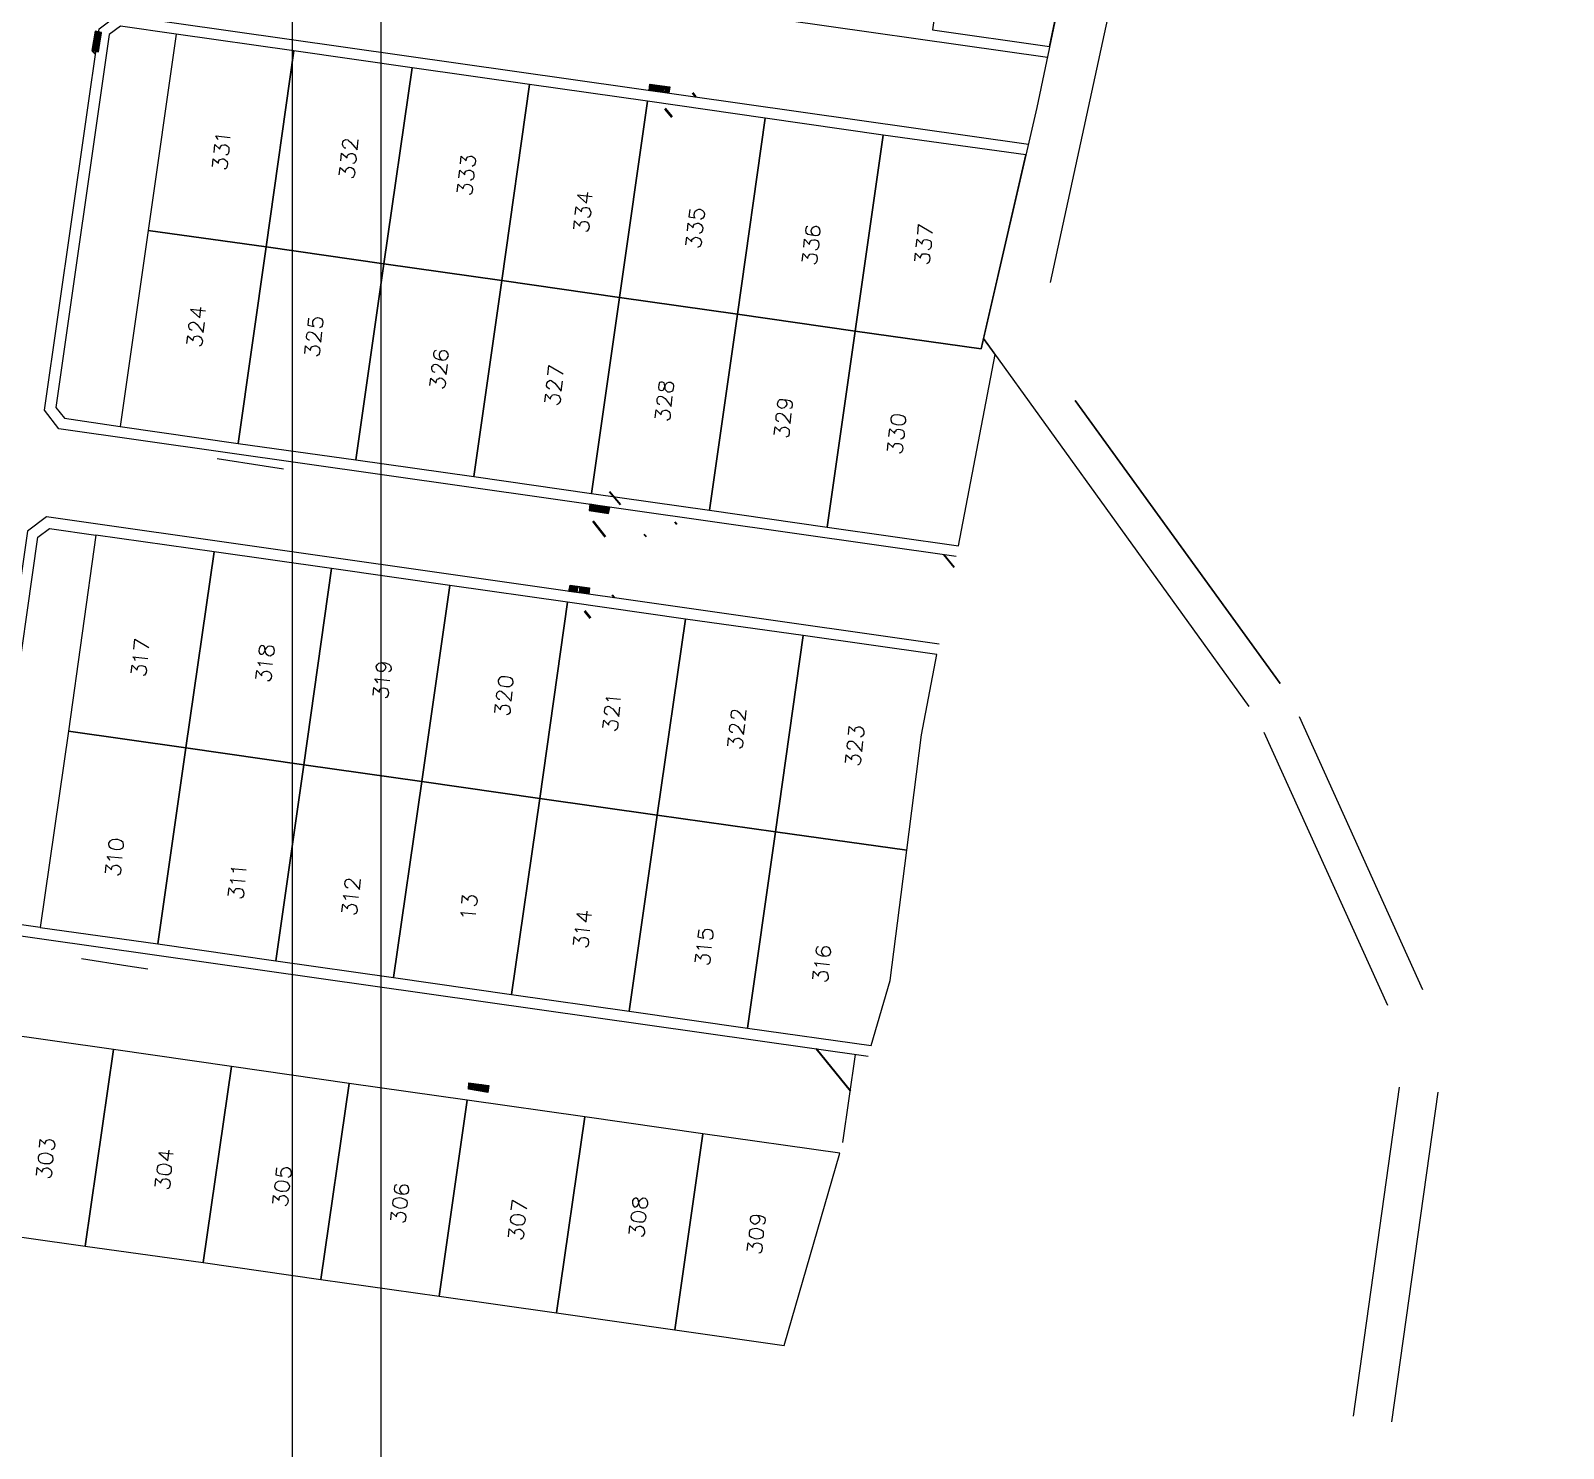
# Model space of a CAD drawing. Header units: metres. Extents: x 678 to 2349, y 417 to 1219.
# Drawn here: x 2184.6 to 2339.1, y 813 to 955.8 of the extents above; entities that cross this region are included whole.
import ezdxf

# ---------------------------------------------------------------- set-up
doc = ezdxf.new("R2010")
doc.units = ezdxf.units.M
doc.layers.add('PDF2_area escolar', color=7, linetype='Continuous', true_color=0x989898)
doc.layers.add('PDF_Geometry', color=7, linetype='Continuous', true_color=0x797979)

# ---------------------------------------------------------------- blocks, each defined once
blk = doc.blocks.new('base')
at = {"layer": 'PDF_Geometry', "lineweight": 25, "extrusion": (-0.000787417, 0.063364, 0.99799), "elevation": 0.03}
for points in [[(-320.14, -199.51), (-317.65, -177.69), (-314.6, -157.33), (-312.34, -132.43), (-311, -117.52), (-303.8, -78.13), (-296.11, -43.91), (-287.33, -13.76), (-275.46, 35.07), (-264.94, 80.83)], [(-314.36, -197.29), (-299.6, -195.68), (-292.74, -194.19), (-282.66, -192.11), (-274.48, -190.36), (-258.04, -185.15), (-248.03, -180.61), (-240.54, -177.71), (-228.64, -174.04), (-222.73, -172.71), (-217.38, -171.04), (-209.93, -169.25), (-202.16, -164.76), (-196.2, -160.28), (-195.07, -159.82), (-178.09, -157.46), (-154.3, -156.61), (-136.67, -154.61), (-124.44, -153.16), (-118.07, -151.47), (-100.79, -146.65), (-80.95, -140.97), (-73.38, -139.33), (-61.69, -135.82), (-40.5, -131.6), (-37.73, -130.87), (-17.66, -129.44), (1.31, -127.46), (21.09, -124.93), (41.01, -122.83), (47.38, -123.46), (63.59, -123.19), (81.4, -124.31), (85.64, -96.07), (88.7, -66.39), (92.81, -40.78), (97.16, -22.39), (100.6, -1.56), (102.48, 8.32), (109.69, 37.36), (117.53, 76.62), (126.22, 115.64), (131.51, 149.59), (134.68, 173.97), (136.92, 195.59), (139.96, 229.68), (141.56, 250.68), (142.61, 271.37), (143.25, 283.21), (147.07, 312.94), (152.58, 355.63), (153.55, 396.04), (150.87, 418.02), (151.78, 438.64), (150.96, 458.03), (151.78, 438.64), (150.87, 418.02), (153.55, 396.04), (152.58, 355.63), (147.07, 312.94), (143.25, 283.21), (142.61, 271.37), (141.56, 250.68), (139.96, 229.68), (136.92, 195.59), (134.68, 173.97), (131.51, 149.59), (126.22, 115.64), (117.53, 76.62), (109.69, 37.36), (102.48, 8.32), (100.6, -1.56), (97.16, -22.39), (92.81, -40.78), (88.7, -66.39), (85.64, -96.07), (81.4, -124.31), (63.59, -123.19), (47.38, -123.46), (41.01, -122.83), (21.09, -124.93), (1.31, -127.46), (-17.66, -129.44), (-37.73, -130.87), (-40.5, -131.6), (-61.69, -135.82), (-73.38, -139.33), (-80.95, -140.97), (-100.79, -146.65), (-118.07, -151.47), (-124.44, -153.16), (-136.67, -154.61), (-154.3, -156.61), (-178.09, -157.46), (-195.07, -159.82), (-196.2, -160.28), (-202.16, -164.76), (-209.93, -169.25), (-217.38, -171.04), (-222.73, -172.71), (-228.64, -174.04), (-240.54, -177.71), (-248.03, -180.61), (-258.04, -185.15), (-274.48, -190.36), (-282.66, -192.11), (-292.74, -194.19), (-299.6, -195.68), (-314.36, -197.29), (-312.18, -178.45), (-309.15, -157.9), (-306.88, -132.9), (-305.82, -118), (-298.64, -78.8), (-291.06, -45.08), (-282.25, -15.12), (-275.64, 10.47), (-270.32, 33.9), (-263.82, 63.16), (-258.15, 86.41), (-284.42, 123.89)], [(-172.68, 43.79), (-264.94, 58.11)], [(-255.13, 108.39), (-164.82, 94.36), (-163.42, 92.48), (-169.4, 54.06), (-171.28, 52.66), (-262.92, 66.86)], [(-177.16, 54.67), (-171.56, 53.81), (-170.39, 54.64), (-164.57, 92.2), (-165.41, 93.32), (-171, 94.22)], [(-169.22, 56.31), (-169.27, 56.32), (-169.58, 54.45), (-169.04, 54.34), (-168.72, 56.2), (-169.31, 55.95)], [(-169.51, 54.68), (-168.92, 54.93)], [(-169.5, 54.72), (-168.92, 54.98)], [(-169.58, 54.5), (-168.94, 54.79)], [(-169.52, 54.58), (-168.93, 54.84)], [(-169.58, 54.45), (-168.95, 54.7)], [(-169.45, 54.44), (-168.96, 54.61)], [(-169.31, 54.42), (-168.97, 54.56)], [(-169.22, 54.36), (-168.98, 54.47)], [(-169.08, 54.35), (-168.99, 54.38)], [(-169.32, 55.86), (-168.73, 56.11)], [(-169.34, 55.72), (-168.75, 55.98)], [(-169.33, 55.77), (-168.74, 56.02)], [(-169.35, 55.63), (-168.76, 55.88)], [(-169.36, 55.54), (-168.77, 55.84)], [(-169.3, 56), (-168.76, 56.26)], [(-169.36, 55.49), (-168.78, 55.75)], [(-169.43, 55.32), (-168.79, 55.61)], [(-169.42, 55.41), (-168.79, 55.66)], [(-169.44, 55.27), (-168.8, 55.52)], [(-169.45, 55.13), (-168.82, 55.38)], [(-169.45, 55.18), (-168.82, 55.43)], [(-169.29, 56.09), (-168.85, 56.27)], [(-169.46, 55.04), (-168.88, 55.3)], [(-169.48, 54.95), (-168.89, 55.2)], [(-169.48, 54.9), (-168.89, 55.16)], [(-169.49, 54.81), (-168.91, 55.07)], [(-169.29, 56.13), (-168.99, 56.28)], [(-169.28, 56.22), (-169.08, 56.29)], [(-226.69, 61.19), (-224.82, 60.92), (-224.88, 60.37), (-226.75, 60.65)], [(-224.86, 60.93), (-224.98, 60.38)], [(-224.96, 60.94), (-225.07, 60.4)], [(-225.09, 60.96), (-225.16, 60.41)], [(-225.18, 60.97), (-225.25, 60.42)], [(-225.28, 60.98), (-225.39, 60.43)], [(-225.37, 60.99), (-225.48, 60.45)], [(-225.5, 61), (-225.57, 60.46)], [(-225.6, 61.02), (-225.66, 60.47)], [(-225.68, 61.07), (-225.8, 60.48)], [(-225.77, 61.08), (-225.89, 60.54)], [(-225.91, 61.1), (-225.98, 60.55)], [(-226, 61.11), (-226.07, 60.56)], [(-226.09, 61.12), (-226.2, 60.58)], [(-226.18, 61.13), (-226.3, 60.59)], [(-226.32, 61.15), (-226.39, 60.6)], [(-226.41, 61.16), (-226.48, 60.61)], [(-226.5, 61.17), (-226.62, 60.63)], [(-226.6, 61.18), (-226.71, 60.64)], [(-181.25, 65.41), (-181.17, 65.26), (-181.02, 65.01), (-182.48, 65.19)], [(-194.11, 66.4), (-194.02, 66.39), (-193.89, 66.28), (-193.86, 66.19), (-193.78, 66.04), (-193.82, 65.77), (-193.92, 65.64), (-193.98, 65.6), (-194.12, 65.52), (-194.31, 65.55), (-194.43, 65.65), (-194.6, 65.81), (-195.25, 66.59), (-195.37, 65.58)], [(-180.82, 66.66), (-180.91, 65.88), (-181.41, 66.36), (-181.43, 66.17), (-181.55, 66), (-181.6, 65.96), (-181.84, 65.9), (-181.97, 65.92), (-182.15, 66.03), (-182.31, 66.19), (-182.33, 66.42), (-182.31, 66.6), (-182.23, 66.83), (-182.13, 66.91), (-181.99, 66.94)], [(-193.58, 67.69), (-193.68, 66.91), (-194.22, 67.39), (-194.25, 67.21), (-194.31, 67.08), (-194.41, 67), (-194.6, 66.93), (-194.79, 66.95), (-194.96, 67.06), (-195.08, 67.22), (-195.14, 67.46), (-195.12, 67.64), (-195, 67.86), (-194.94, 67.94), (-194.8, 67.97)], [(-205.64, 68.12), (-205.73, 67.34), (-206.23, 67.82), (-206.26, 67.59), (-206.36, 67.46), (-206.41, 67.42), (-206.65, 67.36), (-206.79, 67.38), (-207.01, 67.49), (-207.13, 67.65), (-207.15, 67.88), (-207.13, 68.06), (-207.05, 68.29), (-206.96, 68.32), (-206.81, 68.4)], [(-180.65, 68.07), (-180.74, 67.3), (-181.24, 67.77), (-181.26, 67.59), (-181.37, 67.42), (-181.43, 67.38), (-181.67, 67.32), (-181.8, 67.33), (-181.97, 67.45), (-182.14, 67.6), (-182.16, 67.84), (-182.14, 68.02), (-182.06, 68.24), (-181.96, 68.33), (-181.82, 68.35)], [(-193.41, 69.1), (-193.51, 68.33), (-194.05, 68.81), (-194.07, 68.63), (-194.14, 68.49), (-194.24, 68.41), (-194.43, 68.34), (-194.62, 68.37), (-194.79, 68.48), (-194.91, 68.63), (-194.97, 68.87), (-194.95, 69.06), (-194.83, 69.27), (-194.77, 69.36), (-194.63, 69.39)], [(-205.46, 69.53), (-205.56, 68.76), (-206.06, 69.23), (-206.08, 69.05), (-206.19, 68.88), (-206.24, 68.84), (-206.48, 68.78), (-206.62, 68.79), (-206.84, 68.91), (-206.96, 69.06), (-206.98, 69.3), (-206.96, 69.48), (-206.88, 69.7), (-206.78, 69.74), (-206.64, 69.81)], [(-205.29, 70.95), (-205.39, 70.17), (-205.89, 70.65), (-205.91, 70.47), (-206.02, 70.3), (-206.07, 70.26), (-206.31, 70.19), (-206.45, 70.21), (-206.67, 70.33), (-206.79, 70.48), (-206.81, 70.72), (-206.78, 70.9), (-206.71, 71.12), (-206.61, 71.2), (-206.47, 71.23)], [(-218.89, 71.62), (-217.39, 71.43), (-218.31, 72.24), (-218.43, 71.19)], [(-217.15, 73.4), (-217.24, 72.62), (-217.79, 73.11), (-217.81, 72.92), (-217.87, 72.79), (-217.97, 72.71), (-218.16, 72.69), (-218.3, 72.7), (-218.52, 72.78), (-218.64, 72.93), (-218.71, 73.17), (-218.68, 73.4), (-218.57, 73.57), (-218.51, 73.66), (-218.37, 73.69)], [(-228.69, 73.03), (-228.6, 73.76), (-229.24, 73.88), (-229.15, 73.83), (-229.14, 73.59), (-229.16, 73.36), (-229.23, 73.19), (-229.43, 73.07), (-229.62, 73), (-229.76, 73.02), (-229.98, 73.14), (-230.1, 73.29), (-230.17, 73.48), (-230.14, 73.71), (-230.02, 73.93), (-229.92, 73.96), (-229.78, 74.04)], [(-216.98, 74.82), (-217.07, 74.04), (-217.61, 74.57), (-217.64, 74.34), (-217.7, 74.21), (-217.8, 74.13), (-217.99, 74.1), (-218.13, 74.12), (-218.35, 74.19), (-218.47, 74.35), (-218.54, 74.59), (-218.51, 74.82), (-218.39, 74.99), (-218.34, 75.07), (-218.2, 75.1)], [(-228.43, 75.18), (-228.53, 74.4), (-229.03, 74.88), (-229.05, 74.65), (-229.16, 74.52), (-229.26, 74.49), (-229.45, 74.42), (-229.59, 74.43), (-229.81, 74.55), (-229.93, 74.71), (-230, 74.9), (-229.97, 75.13), (-229.85, 75.35), (-229.75, 75.38), (-229.61, 75.46)], [(-240.57, 74.88), (-240.43, 74.91), (-240.36, 75.13), (-240.34, 75.27), (-240.36, 75.5), (-240.57, 75.66), (-240.93, 75.75), (-241.3, 75.8), (-241.58, 75.79), (-241.73, 75.67), (-241.8, 75.44), (-241.81, 75.4), (-241.79, 75.16), (-241.67, 75.01), (-241.45, 74.89), (-241.41, 74.88), (-241.17, 74.95), (-241.01, 75.07), (-240.89, 75.29), (-240.89, 75.33), (-240.95, 75.57), (-241.07, 75.73), (-241.3, 75.8)], [(-251.64, 75.79), (-251.75, 74.83), (-253.13, 75.69)], [(-228.26, 76.59), (-228.36, 75.82), (-228.86, 76.29), (-228.88, 76.07), (-228.99, 75.94), (-229.09, 75.9), (-229.28, 75.83), (-229.42, 75.85), (-229.64, 75.97), (-229.76, 76.12), (-229.83, 76.32), (-229.8, 76.55), (-229.68, 76.76), (-229.58, 76.8), (-229.44, 76.87)], [(-240.14, 76.96), (-240.23, 76.18), (-240.72, 76.7), (-240.75, 76.47), (-240.86, 76.35), (-240.92, 76.26), (-241.15, 76.24), (-241.29, 76.26), (-241.51, 76.33), (-241.63, 76.49), (-241.65, 76.72), (-241.62, 76.95), (-241.55, 77.13), (-241.45, 77.21), (-241.3, 77.28)], [(-251.48, 77.07), (-251.58, 76.3), (-252.07, 76.82), (-252.1, 76.59), (-252.21, 76.46), (-252.26, 76.38), (-252.5, 76.36), (-252.63, 76.38), (-252.86, 76.45), (-252.98, 76.6), (-253, 76.84), (-252.97, 77.07), (-252.9, 77.24), (-252.8, 77.32), (-252.65, 77.4)], [(-239.97, 78.37), (-240.06, 77.6), (-240.55, 78.12), (-240.58, 77.89), (-240.69, 77.77), (-240.75, 77.68), (-240.98, 77.66), (-241.12, 77.68), (-241.34, 77.75), (-241.46, 77.9), (-241.48, 78.14), (-241.45, 78.37), (-241.38, 78.54), (-241.28, 78.63), (-241.13, 78.7)], [(-251.31, 78.49), (-251.41, 77.71), (-251.9, 78.24), (-251.93, 78.01), (-252.04, 77.88), (-252.09, 77.79), (-252.33, 77.78), (-252.46, 77.79), (-252.69, 77.87), (-252.81, 78.02), (-252.83, 78.25), (-252.8, 78.48), (-252.73, 78.66), (-252.63, 78.74), (-252.48, 78.82)], [(-179.77, 82.67), (-178.26, 82.49), (-179.18, 83.34), (-179.31, 82.29)], [(-178.38, 84.59), (-178.33, 84.58), (-178.2, 84.52), (-178.12, 84.42), (-178.05, 84.27), (-178.08, 83.99), (-178.19, 83.87), (-178.29, 83.79), (-178.43, 83.76), (-178.57, 83.78), (-178.7, 83.84), (-178.91, 84), (-179.51, 84.82), (-179.63, 83.81)], [(-190.15, 83.5), (-190.06, 84.23), (-190.7, 84.36), (-190.61, 84.3), (-190.55, 84.06), (-190.57, 83.83), (-190.69, 83.66), (-190.84, 83.54), (-191.08, 83.47), (-191.22, 83.49), (-191.43, 83.61), (-191.55, 83.76), (-191.58, 83.95), (-191.55, 84.18), (-191.48, 84.4), (-191.38, 84.44), (-191.23, 84.51)], [(-177.85, 85.91), (-177.94, 85.14), (-178.49, 85.62), (-178.51, 85.39), (-178.58, 85.26), (-178.67, 85.23), (-178.91, 85.16), (-179.05, 85.18), (-179.22, 85.29), (-179.34, 85.45), (-179.41, 85.68), (-179.38, 85.87), (-179.27, 86.09), (-179.21, 86.13), (-179.07, 86.2)], [(-190.2, 85.73), (-190.16, 85.73), (-190.03, 85.67), (-189.95, 85.56), (-189.92, 85.42), (-189.95, 85.15), (-190.01, 85.02), (-190.12, 84.93), (-190.26, 84.91), (-190.4, 84.92), (-190.53, 84.98), (-190.74, 85.15), (-191.34, 85.96), (-191.46, 84.96)], [(-189.72, 87.07), (-189.81, 86.29), (-190.31, 86.77), (-190.34, 86.54), (-190.45, 86.41), (-190.5, 86.37), (-190.74, 86.31), (-190.88, 86.32), (-191.09, 86.44), (-191.21, 86.6), (-191.24, 86.79), (-191.21, 87.01), (-191.14, 87.24), (-191.04, 87.27), (-190.89, 87.35)], [(-202.95, 86.94), (-202.8, 87.02), (-202.69, 87.19), (-202.67, 87.37), (-202.74, 87.57), (-202.9, 87.73), (-203.26, 87.86), (-203.62, 87.91), (-203.91, 87.85), (-204.06, 87.73), (-204.17, 87.56), (-204.19, 87.46), (-204.12, 87.22), (-204, 87.07), (-203.82, 87), (-203.73, 86.99), (-203.5, 87.01), (-203.34, 87.13), (-203.27, 87.35), (-203.26, 87.45), (-203.28, 87.63), (-203.4, 87.79), (-203.62, 87.91)], [(-202.82, 89.16), (-202.73, 89.14), (-202.6, 89.08), (-202.56, 88.99), (-202.49, 88.84), (-202.52, 88.56), (-202.63, 88.44), (-202.69, 88.35), (-202.83, 88.32), (-203.01, 88.34), (-203.14, 88.41), (-203.31, 88.56), (-203.95, 89.38), (-204.08, 88.38)], [(-214.18, 89.55), (-214.3, 88.59), (-215.72, 89.46)], [(-202.29, 90.48), (-202.39, 89.71), (-202.93, 90.19), (-202.96, 89.96), (-203.02, 89.83), (-203.12, 89.79), (-203.31, 89.72), (-203.49, 89.75), (-203.67, 89.86), (-203.79, 90.01), (-203.85, 90.25), (-203.83, 90.44), (-203.71, 90.65), (-203.66, 90.69), (-203.51, 90.77)], [(-214.38, 90.97), (-214.29, 90.95), (-214.17, 90.85), (-214.13, 90.8), (-214.05, 90.65), (-214.08, 90.37), (-214.2, 90.2), (-214.25, 90.16), (-214.4, 90.09), (-214.53, 90.1), (-214.66, 90.21), (-214.87, 90.37), (-215.51, 91.19), (-215.64, 90.19)], [(-213.86, 92.25), (-213.95, 91.47), (-214.44, 91.99), (-214.47, 91.76), (-214.58, 91.64), (-214.64, 91.55), (-214.87, 91.53), (-215.01, 91.55), (-215.23, 91.62), (-215.35, 91.78), (-215.42, 92.02), (-215.39, 92.25), (-215.27, 92.42), (-215.17, 92.5), (-215.02, 92.57)], [(-225.45, 92.67), (-225.4, 92.66), (-225.27, 92.6), (-225.19, 92.5), (-225.16, 92.36), (-225.19, 92.08), (-225.25, 91.95), (-225.36, 91.87), (-225.5, 91.84), (-225.64, 91.86), (-225.77, 91.92), (-225.98, 92.08), (-226.58, 92.9), (-226.7, 91.89)], [(-237.82, 92.31), (-238.05, 92.38), (-238.17, 92.53), (-238.23, 92.77), (-238.23, 92.82), (-238.11, 93.04), (-237.95, 93.16), (-237.71, 93.22), (-237.67, 93.21), (-237.45, 93.1), (-237.33, 92.94), (-237.31, 92.71), (-237.32, 92.66), (-237.39, 92.44), (-237.54, 92.32), (-237.82, 92.31), (-238.19, 92.35), (-238.55, 92.44), (-238.76, 92.6), (-238.78, 92.84), (-238.76, 92.98), (-238.69, 93.2), (-238.55, 93.23)], [(-224.96, 94), (-225.05, 93.22), (-225.55, 93.7), (-225.58, 93.47), (-225.69, 93.35), (-225.74, 93.31), (-225.98, 93.24), (-226.12, 93.26), (-226.33, 93.38), (-226.45, 93.53), (-226.48, 93.72), (-226.45, 93.95), (-226.38, 94.17), (-226.28, 94.21), (-226.13, 94.28)], [(-237.42, 94.53), (-237.37, 94.52), (-237.24, 94.46), (-237.16, 94.36), (-237.13, 94.22), (-237.16, 93.94), (-237.23, 93.81), (-237.33, 93.73), (-237.47, 93.7), (-237.61, 93.72), (-237.74, 93.78), (-237.95, 93.94), (-238.55, 94.76), (-238.67, 93.75)], [(-236.93, 95.86), (-237.03, 95.08), (-237.52, 95.56), (-237.55, 95.33), (-237.66, 95.21), (-237.71, 95.17), (-237.95, 95.1), (-238.09, 95.12), (-238.31, 95.24), (-238.43, 95.39), (-238.45, 95.58), (-238.42, 95.81), (-238.35, 96.03), (-238.25, 96.07), (-238.1, 96.14)], [(-248.49, 96.19), (-248.58, 95.41), (-249.08, 95.89), (-249.1, 95.7), (-249.21, 95.58), (-249.26, 95.49), (-249.5, 95.47), (-249.64, 95.49), (-249.86, 95.56), (-249.98, 95.72), (-250.04, 95.96), (-250.02, 96.19), (-249.9, 96.36), (-249.8, 96.44), (-249.66, 96.47)], [(-248.31, 97.6), (-248.41, 96.83), (-248.91, 97.3), (-248.93, 97.12), (-249.04, 97), (-249.09, 96.91), (-249.33, 96.89), (-249.47, 96.91), (-249.69, 96.98), (-249.81, 97.13), (-249.87, 97.37), (-249.85, 97.6), (-249.73, 97.77), (-249.63, 97.85), (-249.49, 97.88)], [(-180.76, 97.58), (-185.48, 98.38), (-187.44, 98.71)], [(-220.21, 103.03), (-218.35, 102.71), (-218.23, 103.25), (-220.1, 103.57), (-219.85, 102.94)], [(-218.28, 103.26), (-218.24, 103.21)], [(-218.33, 103.26), (-218.26, 103.07)], [(-218.42, 103.28), (-218.27, 102.98)], [(-218.51, 103.29), (-218.28, 102.84)], [(-218.55, 103.29), (-218.35, 102.71)], [(-218.65, 103.3), (-218.39, 102.72)], [(-218.69, 103.35), (-218.48, 102.73)], [(-218.78, 103.37), (-218.53, 102.73)], [(-218.87, 103.38), (-218.62, 102.74)], [(-218.92, 103.38), (-218.67, 102.75)], [(-219.01, 103.39), (-218.76, 102.76)], [(-219.05, 103.4), (-218.84, 102.82)], [(-219.14, 103.41), (-218.89, 102.82)], [(-219.23, 103.42), (-218.98, 102.83)], [(-219.28, 103.43), (-219.03, 102.84)], [(-219.37, 103.44), (-219.12, 102.85)], [(-219.46, 103.45), (-219.21, 102.86)], [(-219.51, 103.45), (-219.26, 102.87)], [(-219.6, 103.46), (-219.35, 102.88)], [(-219.65, 103.47), (-219.44, 102.89)], [(-219.74, 103.48), (-219.48, 102.89)], [(-219.83, 103.49), (-219.58, 102.91)], [(-219.87, 103.5), (-219.62, 102.91)], [(-219.97, 103.51), (-219.71, 102.92)], [(-220.01, 103.56), (-219.8, 102.93)], [(-220.11, 103.48), (-219.94, 102.95)], [(-220.17, 103.35), (-219.99, 102.95)], [(-220.19, 103.21), (-220.08, 102.97)], [(-220.2, 103.12), (-220.17, 102.98)], [(-253.28, 117.21), (-163.47, 103.24), (-161.54, 104.68), (-155.57, 143.05), (-157.01, 144.98), (-245.63, 158.72)], [(-162.33, 144.7), (-157.59, 143.94), (-156.76, 142.78), (-162.58, 105.27), (-163.75, 104.43), (-168.44, 105.14)], [(-218.01, 111.67), (-216.1, 111.39), (-216.21, 110.85), (-218.08, 111.12)], [(-216.19, 111.4), (-216.25, 110.85)], [(-216.28, 111.41), (-216.34, 110.86)], [(-216.37, 111.42), (-216.48, 110.88)], [(-216.46, 111.43), (-216.57, 110.89)], [(-216.6, 111.45), (-216.66, 110.9)], [(-216.69, 111.46), (-216.76, 110.91)], [(-216.78, 111.47), (-216.89, 110.93)], [(-216.87, 111.48), (-216.98, 110.94)], [(-217.1, 111.51), (-217.17, 110.96)], [(-217.19, 111.57), (-217.3, 110.98)], [(-217.28, 111.58), (-217.39, 111.04)], [(-217.42, 111.59), (-217.48, 111.05)], [(-217.51, 111.61), (-217.57, 111.06)], [(-217.6, 111.62), (-217.71, 111.07)], [(-217.69, 111.63), (-217.8, 111.08)], [(-217.83, 111.64), (-217.89, 111.1)], [(-217.92, 111.66), (-217.98, 111.11)], [(-172.1, 116.71), (-172.22, 115.7), (-173.64, 116.57)], [(-172.24, 117.84), (-172.21, 117.69), (-172, 117.48), (-173.51, 117.67)], [(-184.81, 118.56), (-184.78, 118.42), (-184.58, 118.21), (-186.08, 118.39)], [(-197.08, 118.37), (-197.29, 118.49), (-197.41, 118.64), (-197.48, 118.88), (-197.47, 118.93), (-197.35, 119.15), (-197.2, 119.27), (-196.97, 119.29), (-196.92, 119.28), (-196.7, 119.21), (-196.58, 119.05), (-196.51, 118.81), (-196.52, 118.77), (-196.64, 118.55), (-196.79, 118.43), (-197.08, 118.37), (-197.44, 118.42), (-197.8, 118.55), (-197.96, 118.71), (-198.03, 118.95), (-198.01, 119.09), (-197.9, 119.26), (-197.75, 119.33)], [(-171.81, 119.08), (-171.91, 118.31), (-172.44, 118.84), (-172.47, 118.61), (-172.53, 118.48), (-172.64, 118.4), (-172.82, 118.37), (-173.01, 118.39), (-173.19, 118.46), (-173.31, 118.62), (-173.37, 118.85), (-173.34, 119.08), (-173.23, 119.25), (-173.17, 119.34), (-173.03, 119.37)], [(-184.38, 119.81), (-184.48, 119.03), (-184.97, 119.56), (-185, 119.33), (-185.11, 119.2), (-185.21, 119.12), (-185.4, 119.1), (-185.53, 119.11), (-185.76, 119.19), (-185.88, 119.34), (-185.94, 119.58), (-185.91, 119.81), (-185.8, 119.98), (-185.7, 120.06), (-185.56, 120.09)], [(-196.65, 120.41), (-196.57, 120.26), (-196.37, 120), (-197.88, 120.18)], [(-196.17, 121.65), (-196.27, 120.87), (-196.81, 121.35), (-196.83, 121.17), (-196.89, 121.04), (-197, 120.96), (-197.23, 120.94), (-197.37, 120.96), (-197.55, 121.03), (-197.67, 121.18), (-197.73, 121.42), (-197.7, 121.65), (-197.59, 121.82), (-197.53, 121.9), (-197.39, 121.93)], [(-208.94, 122.26), (-208.85, 122.25), (-208.73, 122.14), (-208.69, 122.09), (-208.61, 121.94), (-208.65, 121.62), (-208.76, 121.5), (-208.81, 121.45), (-208.96, 121.38), (-209.09, 121.4), (-209.22, 121.5), (-209.43, 121.67), (-210.08, 122.44), (-210.2, 121.48)], [(-208.42, 123.54), (-208.51, 122.76), (-209, 123.29), (-209.03, 123.06), (-209.14, 122.93), (-209.2, 122.85), (-209.43, 122.83), (-209.57, 122.84), (-209.79, 122.92), (-209.91, 123.07), (-209.98, 123.31), (-209.95, 123.54), (-209.83, 123.71), (-209.73, 123.79), (-209.59, 123.82)], [(-219.78, 123.94), (-219.73, 123.93), (-219.61, 123.82), (-219.52, 123.77), (-219.49, 123.62), (-219.52, 123.35), (-219.59, 123.17), (-219.69, 123.14), (-219.84, 123.06), (-219.97, 123.08), (-220.1, 123.19), (-220.31, 123.35), (-220.91, 124.12), (-221.03, 123.16)], [(-219.9, 122.56), (-219.82, 122.41), (-219.66, 122.21), (-221.12, 122.38)], [(-232.56, 124.46), (-232.47, 124.44), (-232.34, 124.38), (-232.26, 124.28), (-232.23, 124.14), (-232.26, 123.86), (-232.32, 123.73), (-232.42, 123.65), (-232.57, 123.62), (-232.7, 123.64), (-232.84, 123.7), (-233.05, 123.87), (-233.65, 124.68), (-233.77, 123.67)], [(-219.3, 125.22), (-219.39, 124.45), (-219.88, 124.97), (-219.91, 124.74), (-220.02, 124.61), (-220.08, 124.53), (-220.31, 124.51), (-220.45, 124.53), (-220.67, 124.6), (-220.79, 124.75), (-220.81, 124.99), (-220.78, 125.22), (-220.71, 125.39), (-220.61, 125.47), (-220.46, 125.55)], [(-232.39, 125.87), (-232.3, 125.86), (-232.17, 125.8), (-232.09, 125.7), (-232.06, 125.55), (-232.09, 125.28), (-232.15, 125.15), (-232.25, 125.07), (-232.4, 125.04), (-232.53, 125.06), (-232.67, 125.12), (-232.88, 125.28), (-233.47, 126.1), (-233.6, 125.09)], [(-289.49, 124.96), (-301.59, 152.67)], [(-231.86, 127.2), (-231.95, 126.42), (-232.45, 126.9), (-232.48, 126.67), (-232.59, 126.55), (-232.64, 126.51), (-232.88, 126.44), (-233.01, 126.46), (-233.23, 126.58), (-233.35, 126.73), (-233.37, 126.96), (-233.35, 127.15), (-233.27, 127.37), (-233.18, 127.41), (-233.03, 127.48)], [(-244.22, 127.72), (-244.13, 127.7), (-244, 127.64), (-243.97, 127.55), (-243.89, 127.4), (-243.92, 127.12), (-244.03, 127), (-244.09, 126.91), (-244.23, 126.88), (-244.41, 126.9), (-244.55, 126.97), (-244.71, 127.13), (-245.35, 127.94), (-245.48, 126.94)], [(-244.03, 126.21), (-244.13, 125.43), (-244.67, 125.91), (-244.7, 125.69), (-244.76, 125.55), (-244.86, 125.52), (-245.05, 125.45), (-245.24, 125.47), (-245.41, 125.59), (-245.53, 125.74), (-245.6, 125.93), (-245.57, 126.16), (-245.45, 126.38), (-245.4, 126.42), (-245.25, 126.49)], [(-285.92, 126.52), (-298.02, 154.23)], [(-243.69, 129.04), (-243.79, 128.27), (-244.33, 128.75), (-244.36, 128.52), (-244.42, 128.39), (-244.52, 128.35), (-244.71, 128.28), (-244.89, 128.31), (-245.07, 128.42), (-245.19, 128.57), (-245.26, 128.77), (-245.23, 129), (-245.11, 129.21), (-245.06, 129.25), (-244.91, 129.33)], [(-169.44, 138), (-169.37, 137.85), (-169.16, 137.59), (-170.67, 137.77)], [(-168.97, 139.24), (-169.06, 138.46), (-169.6, 138.94), (-169.63, 138.71), (-169.69, 138.58), (-169.79, 138.55), (-170.03, 138.48), (-170.17, 138.5), (-170.34, 138.61), (-170.51, 138.77), (-170.53, 138.96), (-170.5, 139.19), (-170.43, 139.41), (-170.33, 139.45), (-170.18, 139.52)], [(-181.89, 139.36), (-181.87, 139.17), (-181.66, 138.96), (-183.17, 139.14)], [(-193.41, 141.07), (-193.32, 141.06), (-193.2, 140.95), (-193.16, 140.85), (-193.09, 140.71), (-193.12, 140.43), (-193.23, 140.31), (-193.29, 140.22), (-193.43, 140.19), (-193.57, 140.21), (-193.7, 140.27), (-193.9, 140.48), (-194.55, 141.25), (-194.67, 140.25)], [(-181.33, 141.7), (-181.42, 140.92), (-181.92, 141.45), (-181.94, 141.22), (-182.05, 141.09), (-182.11, 141.01), (-182.34, 140.99), (-182.48, 141), (-182.7, 141.08), (-182.82, 141.23), (-182.89, 141.47), (-182.86, 141.7), (-182.75, 141.87), (-182.64, 141.95), (-182.5, 141.98)], [(-181.76, 140.45), (-181.73, 140.31), (-181.52, 140.1), (-183.03, 140.28)], [(-192.75, 143.49), (-192.85, 142.72), (-193.34, 143.19), (-193.37, 142.97), (-193.48, 142.84), (-193.58, 142.81), (-193.77, 142.74), (-193.91, 142.75), (-194.13, 142.87), (-194.25, 143.03), (-194.31, 143.26), (-194.29, 143.45), (-194.17, 143.66), (-194.07, 143.7), (-193.92, 143.77)], [(-193.18, 142.25), (-193.15, 142.1), (-192.95, 141.85), (-194.46, 142.03)], [(-204.85, 142.77), (-204.94, 142), (-205.49, 142.48), (-205.51, 142.25), (-205.58, 142.12), (-205.67, 142.08), (-205.87, 142.01), (-206.05, 142.04), (-206.22, 142.15), (-206.34, 142.3), (-206.41, 142.5), (-206.38, 142.73), (-206.27, 142.94), (-206.21, 142.98), (-206.07, 143.06)], [(-204.97, 144.09), (-204.94, 143.94), (-204.74, 143.69), (-206.25, 143.87)], [(-217.9, 144.16), (-216.43, 143.98), (-217.36, 144.79), (-217.48, 143.74)], [(-216.06, 147.09), (-216.15, 146.31), (-216.65, 146.79), (-216.67, 146.61), (-216.78, 146.48), (-216.84, 146.4), (-217.07, 146.38), (-217.21, 146.39), (-217.43, 146.47), (-217.55, 146.62), (-217.57, 146.86), (-217.55, 147.08), (-217.48, 147.26), (-217.37, 147.34), (-217.23, 147.37)], [(-216.49, 145.84), (-216.41, 145.7), (-216.25, 145.49), (-217.72, 145.67)], [(-228.7, 145.74), (-228.61, 146.47), (-229.2, 146.59), (-229.16, 146.54), (-229.09, 146.3), (-229.12, 146.07), (-229.23, 145.9), (-229.39, 145.73), (-229.63, 145.71), (-229.76, 145.73), (-229.94, 145.8), (-230.1, 146), (-230.13, 146.19), (-230.1, 146.42), (-230.03, 146.64), (-229.93, 146.67), (-229.78, 146.75)], [(-228.31, 148.98), (-228.4, 148.21), (-228.89, 148.73), (-228.92, 148.5), (-228.98, 148.37), (-229.09, 148.29), (-229.32, 148.27), (-229.46, 148.29), (-229.63, 148.36), (-229.8, 148.51), (-229.82, 148.75), (-229.79, 148.98), (-229.72, 149.15), (-229.62, 149.23), (-229.48, 149.26)], [(-228.73, 147.74), (-228.66, 147.59), (-228.5, 147.38), (-229.96, 147.56)], [(-240.76, 147.61), (-240.62, 147.64), (-240.5, 147.86), (-240.48, 147.99), (-240.55, 148.23), (-240.71, 148.39), (-241.07, 148.53), (-241.43, 148.57), (-241.72, 148.51), (-241.87, 148.39), (-241.99, 148.17), (-242, 148.13), (-241.93, 147.89), (-241.81, 147.74), (-241.59, 147.62), (-241.55, 147.61), (-241.31, 147.67), (-241.15, 147.8), (-241.04, 148.01), (-241.03, 148.06), (-241.09, 148.3), (-241.21, 148.45), (-241.43, 148.57)], [(-166.44, 147.88), (-171.12, 148.68), (-173.12, 149.01)], [(-240.14, 150.83), (-240.23, 150.05), (-240.73, 150.57), (-240.76, 150.34), (-240.86, 150.22), (-240.97, 150.14), (-241.15, 150.11), (-241.29, 150.13), (-241.51, 150.2), (-241.63, 150.36), (-241.7, 150.6), (-241.67, 150.83), (-241.56, 151), (-241.46, 151.08), (-241.31, 151.11)], [(-240.57, 149.58), (-240.54, 149.44), (-240.33, 149.23), (-241.84, 149.41)], [(-242.97, 167.4), (-244.36, 158.52)], [(-207.19, 161.79), (-205.33, 161.52), (-205.39, 160.97), (-207.31, 161.25)], [(-205.37, 161.52), (-205.48, 160.98)], [(-205.51, 161.54), (-205.58, 160.99)], [(-205.6, 161.55), (-205.67, 161)], [(-205.69, 161.56), (-205.8, 161.02)], [(-205.78, 161.57), (-205.9, 161.03)], [(-205.92, 161.59), (-205.99, 161.04)], [(-206.01, 161.65), (-206.08, 161.05)], [(-206.1, 161.66), (-206.21, 161.11)], [(-206.19, 161.67), (-206.3, 161.12)], [(-206.33, 161.68), (-206.39, 161.14)], [(-206.42, 161.7), (-206.48, 161.15)], [(-206.51, 161.71), (-206.62, 161.16)], [(-206.6, 161.72), (-206.71, 161.17)], [(-206.74, 161.73), (-206.8, 161.19)], [(-206.83, 161.74), (-206.9, 161.2)], [(-206.92, 161.76), (-207.03, 161.21)], [(-207.01, 161.77), (-207.12, 161.22)], [(-207.15, 161.78), (-207.22, 161.23)], [(-299.11, 162.52), (-294.05, 195.67)], [(-302.98, 163.08), (-297.91, 196.28)], [(-161.97, 166.87), (-162.07, 166.09), (-162.57, 166.57), (-162.59, 166.38), (-162.7, 166.21), (-162.75, 166.17), (-162.99, 166.11), (-163.13, 166.13), (-163.35, 166.24), (-163.47, 166.4), (-163.53, 166.64), (-163.51, 166.82), (-163.39, 167.04), (-163.29, 167.07), (-163.15, 167.15)], [(-175.45, 167.75), (-173.99, 167.57), (-174.91, 168.38), (-175.04, 167.33)], [(-161.63, 169.7), (-161.73, 168.92), (-162.23, 169.4), (-162.25, 169.22), (-162.36, 169.05), (-162.41, 169.01), (-162.65, 168.94), (-162.79, 168.96), (-163.01, 169.08), (-163.13, 169.23), (-163.19, 169.47), (-163.17, 169.65), (-163.05, 169.87), (-162.95, 169.95), (-162.8, 169.98)], [(-185.85, 169.23), (-185.76, 169.96), (-186.39, 170.09), (-186.35, 170.04), (-186.29, 169.8), (-186.31, 169.61), (-186.43, 169.4), (-186.59, 169.28), (-186.82, 169.21), (-186.96, 169.23), (-187.13, 169.34), (-187.25, 169.5), (-187.32, 169.73), (-187.3, 169.92), (-187.18, 170.14), (-187.13, 170.18), (-186.98, 170.25)], [(-173.58, 170.96), (-173.68, 170.18), (-174.18, 170.66), (-174.2, 170.47), (-174.31, 170.35), (-174.36, 170.26), (-174.6, 170.2), (-174.74, 170.21), (-174.96, 170.33), (-175.08, 170.49), (-175.1, 170.72), (-175.07, 170.9), (-175, 171.13), (-174.9, 171.21), (-174.76, 171.24)], [(-197.96, 171.11), (-197.76, 171.18), (-197.7, 171.36), (-197.67, 171.54), (-197.7, 171.73), (-197.91, 171.89), (-198.26, 172.03), (-198.63, 172.07), (-198.91, 172.01), (-199.07, 171.89), (-199.14, 171.71), (-199.15, 171.62), (-199.13, 171.39), (-199.01, 171.24), (-198.79, 171.16), (-198.74, 171.16), (-198.51, 171.18), (-198.35, 171.3), (-198.23, 171.51), (-198.22, 171.6), (-198.29, 171.8), (-198.41, 171.95), (-198.63, 172.07)], [(-185.42, 172.8), (-185.51, 172.02), (-186.06, 172.5), (-186.08, 172.28), (-186.15, 172.14), (-186.24, 172.11), (-186.48, 172.05), (-186.62, 172.06), (-186.79, 172.18), (-186.91, 172.33), (-186.98, 172.57), (-186.95, 172.75), (-186.84, 172.97), (-186.78, 173.01), (-186.64, 173.08)], [(-209.46, 173.79), (-209.58, 172.79), (-211.01, 173.66)], [(-197.3, 174.65), (-197.39, 173.87), (-197.89, 174.35), (-197.92, 174.12), (-198.03, 173.99), (-198.08, 173.95), (-198.32, 173.89), (-198.45, 173.91), (-198.67, 174.02), (-198.79, 174.18), (-198.82, 174.37), (-198.79, 174.59), (-198.72, 174.82), (-198.62, 174.85), (-198.47, 174.93)], [(-234.12, 174.63), (-234.3, 174.7), (-234.42, 174.85), (-234.48, 175.09), (-234.47, 175.18), (-234.36, 175.36), (-234.2, 175.48), (-234.01, 175.55), (-233.92, 175.53), (-233.75, 175.42), (-233.58, 175.26), (-233.56, 175.07), (-233.57, 174.98), (-233.64, 174.76), (-233.84, 174.64), (-234.12, 174.63), (-234.44, 174.67), (-234.8, 174.76), (-235.01, 174.92), (-235.03, 175.16), (-235.01, 175.3), (-234.94, 175.52), (-234.8, 175.55)], [(-209.13, 176.49), (-209.23, 175.71), (-209.77, 176.2), (-209.8, 175.97), (-209.86, 175.84), (-209.96, 175.8), (-210.2, 175.74), (-210.33, 175.75), (-210.51, 175.87), (-210.63, 176.02), (-210.7, 176.21), (-210.67, 176.44), (-210.55, 176.66), (-210.5, 176.7), (-210.35, 176.78)], [(-221.3, 176.33), (-221.39, 175.56), (-221.94, 176.04), (-221.96, 175.86), (-222.02, 175.72), (-222.13, 175.64), (-222.37, 175.58), (-222.5, 175.6), (-222.67, 175.71), (-222.8, 175.86), (-222.86, 176.1), (-222.84, 176.29), (-222.72, 176.5), (-222.66, 176.59), (-222.52, 176.62)], [(-233.18, 178.18), (-233.28, 177.4), (-233.77, 177.88), (-233.8, 177.7), (-233.91, 177.53), (-233.96, 177.49), (-234.2, 177.42), (-234.34, 177.44), (-234.55, 177.56), (-234.68, 177.71), (-234.69, 177.95), (-234.67, 178.13), (-234.6, 178.35), (-234.5, 178.43), (-234.35, 178.46)]]:
    blk.add_lwpolyline(points, dxfattribs=at)
for points in [[(-253.38, 55.18), (-265.17, 57.02), (-269.51, 37.51), (-256.46, 35.43)], [(-169.31, 56.37), (-169.63, 54.41), (-169, 54.29), (-168.63, 56.24)], [(-169.04, 54.34), (-169.58, 54.45), (-169.27, 56.32), (-168.72, 56.2)], [(-174.08, 74.47), (-185.97, 76.27), (-189, 56.51), (-177.16, 54.67)], [(-185.97, 76.27), (-197.8, 78.12), (-200.88, 58.36), (-189, 56.51)], [(-197.8, 78.12), (-209.68, 79.97), (-212.71, 60.21), (-200.88, 58.36)], [(-209.68, 79.97), (-221.51, 81.81), (-224.59, 62.05), (-212.71, 60.21)], [(-226.73, 61.24), (-224.77, 60.96), (-224.84, 60.32), (-226.85, 60.61)], [(-224.88, 60.37), (-224.82, 60.92), (-226.69, 61.19), (-226.75, 60.65)], [(-221.51, 81.81), (-233.39, 83.66), (-236.42, 63.9), (-224.59, 62.05)], [(-233.39, 83.66), (-245.23, 85.5), (-248.3, 65.75), (-236.42, 63.9)], [(-245.23, 85.5), (-257.89, 87.44), (-262.65, 67.94), (-248.3, 65.75)], [(-171, 94.22), (-182.88, 96.07), (-185.97, 76.27), (-174.08, 74.47)], [(-182.88, 96.07), (-194.72, 97.87), (-197.8, 78.12), (-185.97, 76.27)], [(-194.72, 97.87), (-206.6, 99.72), (-209.68, 79.97), (-197.8, 78.12)], [(-206.6, 99.72), (-218.44, 101.56), (-221.51, 81.81), (-209.68, 79.97)], [(-218.44, 101.56), (-230.32, 103.41), (-233.39, 83.66), (-221.51, 81.81)], [(-230.32, 103.41), (-242.15, 105.25), (-245.23, 85.5), (-233.39, 83.66)], [(-242.15, 105.25), (-255.35, 107.31), (-259.3, 88.03), (-258.15, 86.41), (-257.89, 87.44), (-245.23, 85.5)], [(-225.33, 90.94), (-225.35, 91.17), (-225.48, 91.24), (-225.62, 91.25), (-225.8, 91.23), (-225.87, 91.1), (-226, 90.79), (-226.06, 90.61), (-226.22, 90.49), (-226.37, 90.42), (-226.59, 90.44), (-226.72, 90.55), (-226.81, 90.61), (-226.83, 90.84), (-226.79, 91.12), (-226.72, 91.34), (-226.62, 91.37), (-226.47, 91.45), (-226.25, 91.42), (-226.12, 91.31), (-226, 91.16), (-225.98, 90.93), (-225.92, 90.64), (-225.89, 90.5), (-225.72, 90.43), (-225.58, 90.41), (-225.44, 90.44), (-225.36, 90.67)], [(-287.62, 121.63), (-267.3, 92.8)], [(-248.69, 94.5), (-248.75, 94.74), (-248.92, 94.89), (-249.28, 94.98), (-249.51, 95.01), (-249.83, 95), (-250.08, 94.89), (-250.2, 94.68), (-250.21, 94.54), (-250.15, 94.3), (-249.94, 94.14), (-249.62, 94.05), (-249.4, 94.02), (-249.02, 94.03), (-248.82, 94.14), (-248.71, 94.36)], [(-220.26, 102.99), (-218.26, 102.65), (-218.18, 103.29), (-220.14, 103.62)], [(-218.23, 103.25), (-218.35, 102.71), (-220.21, 103.03), (-220.1, 103.57)], [(-165.41, 124.9), (-177.24, 126.74), (-180.32, 106.99), (-168.44, 105.14)], [(-177.24, 126.74), (-189.12, 128.59), (-192.15, 108.83), (-180.32, 106.99)], [(-189.12, 128.59), (-200.96, 130.43), (-204.03, 110.68), (-192.15, 108.83)], [(-200.96, 130.43), (-212.84, 132.28), (-215.87, 112.52), (-204.03, 110.68)], [(-218.05, 111.72), (-216.04, 111.43), (-216.17, 110.8), (-218.13, 111.08)], [(-216.21, 110.85), (-216.1, 111.39), (-218.01, 111.67), (-218.08, 111.12)], [(-212.84, 132.28), (-224.67, 134.12), (-227.75, 114.37), (-215.87, 112.52)], [(-224.67, 134.12), (-236.55, 135.97), (-239.59, 116.17), (-227.75, 114.37)], [(-184.71, 117.07), (-184.78, 117.26), (-184.91, 117.37), (-185.05, 117.39), (-185.19, 117.31), (-185.26, 117.18), (-185.38, 116.92), (-185.49, 116.74), (-185.65, 116.58), (-185.8, 116.55), (-185.98, 116.57), (-186.11, 116.63), (-186.19, 116.74), (-186.26, 116.98), (-186.22, 117.25), (-186.11, 117.42), (-186.01, 117.5), (-185.86, 117.58), (-185.68, 117.55), (-185.55, 117.45), (-185.43, 117.29), (-185.36, 117.05), (-185.31, 116.77), (-185.28, 116.63), (-185.15, 116.52), (-185.01, 116.5), (-184.87, 116.58), (-184.75, 116.79)], [(-236.55, 135.97), (-249.76, 137.98), (-251.39, 126.35), (-253.06, 118.25), (-239.59, 116.17)], [(-208.79, 120.43), (-208.86, 120.67), (-209.02, 120.83), (-209.38, 120.92), (-209.61, 120.95), (-209.94, 120.94), (-210.18, 120.83), (-210.3, 120.61), (-210.32, 120.48), (-210.25, 120.24), (-210.04, 120.07), (-209.73, 119.99), (-209.5, 119.96), (-209.13, 119.96), (-208.93, 120.08), (-208.81, 120.3)], [(-162.33, 144.7), (-174.17, 146.49), (-177.24, 126.74), (-165.41, 124.9)], [(-174.17, 146.49), (-186.05, 148.34), (-189.12, 128.59), (-177.24, 126.74)], [(-186.05, 148.34), (-197.88, 150.19), (-200.96, 130.43), (-189.12, 128.59)], [(-197.88, 150.19), (-209.76, 152.04), (-212.84, 132.28), (-200.96, 130.43)], [(-209.76, 152.04), (-221.6, 153.88), (-224.67, 134.12), (-212.84, 132.28)], [(-221.6, 153.88), (-233.48, 155.73), (-236.55, 135.97), (-224.67, 134.12)], [(-233.48, 155.73), (-245.95, 157.65), (-247.94, 151.12), (-249.76, 137.98), (-236.55, 135.97)], [(-169.31, 136.4), (-169.38, 136.6), (-169.59, 136.76), (-169.9, 136.89), (-170.13, 136.92), (-170.5, 136.87), (-170.75, 136.76), (-170.82, 136.59), (-170.83, 136.45), (-170.81, 136.21), (-170.6, 136.05), (-170.25, 135.91), (-170.02, 135.89), (-169.69, 135.94), (-169.44, 136.05), (-169.32, 136.27)], [(-154.63, 175.07), (-166.47, 176.91), (-169.55, 157.11), (-157.71, 155.27)], [(-166.47, 176.91), (-178.35, 178.72), (-181.43, 158.96), (-169.55, 157.11)], [(-178.35, 178.72), (-190.19, 180.56), (-193.26, 160.81), (-181.43, 158.96)], [(-190.19, 180.56), (-202.07, 182.41), (-205.14, 162.65), (-193.26, 160.81)], [(-207.23, 161.89), (-205.28, 161.56), (-205.35, 160.92), (-207.36, 161.21)], [(-205.39, 160.97), (-205.33, 161.52), (-207.19, 161.79), (-207.31, 161.25)], [(-202.07, 182.41), (-213.9, 184.25), (-216.98, 164.5), (-205.14, 162.65)], [(-213.9, 184.25), (-225.78, 186.1), (-228.86, 166.35), (-216.98, 164.5)], [(-225.78, 186.1), (-236.8, 187.8), (-242.65, 168.47), (-228.86, 166.35)], [(-161.84, 168.01), (-161.86, 168.2), (-162.07, 168.41), (-162.43, 168.5), (-162.66, 168.53), (-162.98, 168.52), (-163.23, 168.36), (-163.34, 168.19), (-163.36, 168.05), (-163.3, 167.81), (-163.09, 167.65), (-162.78, 167.52), (-162.55, 167.49), (-162.17, 167.54), (-161.93, 167.65), (-161.85, 167.87)], [(-173.79, 169.26), (-173.81, 169.45), (-174.02, 169.66), (-174.38, 169.75), (-174.61, 169.78), (-174.93, 169.77), (-175.18, 169.62), (-175.25, 169.44), (-175.27, 169.3), (-175.25, 169.07), (-175.04, 168.9), (-174.73, 168.77), (-174.5, 168.75), (-174.12, 168.79), (-173.88, 168.9), (-173.8, 169.13)], [(-185.62, 171.11), (-185.69, 171.3), (-185.9, 171.47), (-186.21, 171.6), (-186.44, 171.62), (-186.82, 171.58), (-187.02, 171.46), (-187.13, 171.29), (-187.15, 171.15), (-187.08, 170.91), (-186.92, 170.75), (-186.56, 170.62), (-186.33, 170.59), (-186, 170.64), (-185.76, 170.75), (-185.64, 170.97)], [(-197.5, 172.96), (-197.53, 173.14), (-197.74, 173.31), (-198.09, 173.44), (-198.28, 173.47), (-198.65, 173.42), (-198.9, 173.31), (-198.97, 173.13), (-198.99, 172.95), (-198.96, 172.76), (-198.75, 172.6), (-198.4, 172.46), (-198.21, 172.44), (-197.84, 172.49), (-197.59, 172.6), (-197.52, 172.77)], [(-221.67, 173.27), (-221.73, 173.51), (-221.86, 173.62), (-222, 173.63), (-222.15, 173.56), (-222.25, 173.43), (-222.33, 173.16), (-222.45, 172.95), (-222.6, 172.83), (-222.75, 172.75), (-222.98, 172.78), (-223.11, 172.89), (-223.14, 172.98), (-223.21, 173.18), (-223.18, 173.45), (-223.06, 173.67), (-223, 173.76), (-222.86, 173.78), (-222.63, 173.76), (-222.5, 173.7), (-222.39, 173.5), (-222.32, 173.3), (-222.3, 173.02), (-222.23, 172.87), (-222.1, 172.77), (-221.96, 172.75), (-221.82, 172.82), (-221.7, 173)], [(-209.34, 174.75), (-209.41, 174.99), (-209.62, 175.16), (-209.93, 175.29), (-210.16, 175.31), (-210.53, 175.27), (-210.73, 175.15), (-210.85, 174.93), (-210.87, 174.8), (-210.8, 174.6), (-210.63, 174.44), (-210.28, 174.31), (-210.05, 174.28), (-209.72, 174.33), (-209.47, 174.44), (-209.36, 174.62)], [(-221.51, 174.64), (-221.57, 174.88), (-221.78, 175.05), (-222.1, 175.13), (-222.32, 175.16), (-222.7, 175.16), (-222.89, 175.04), (-223.01, 174.82), (-223.03, 174.69), (-222.97, 174.45), (-222.8, 174.29), (-222.45, 174.15), (-222.22, 174.12), (-221.89, 174.18), (-221.64, 174.29), (-221.52, 174.5)], [(-233.39, 176.49), (-233.41, 176.68), (-233.62, 176.84), (-233.98, 176.98), (-234.16, 177), (-234.54, 176.95), (-234.78, 176.84), (-234.85, 176.67), (-234.86, 176.53), (-234.85, 176.3), (-234.63, 176.13), (-234.28, 176), (-234.1, 175.97), (-233.72, 176.02), (-233.47, 176.13), (-233.4, 176.35)]]:
    blk.add_lwpolyline(points, close=True, dxfattribs=at)
at = {"layer": 'PDF_Geometry', "color": 6, "lineweight": 40, "extrusion": (-0.000787417, 0.063364, 0.99799), "elevation": 0.03}
blk.add_lwpolyline([(-169, 56.61), (-168.71, 56.3)], dxfattribs=at)
at = {"layer": 'PDF_Geometry', "color": 252, "lineweight": 25, "true_color": 0x989898, "extrusion": (-0.000787417, 0.063364, 0.99799), "elevation": 0.03}
for points in [[(-224.82, 60.88), (-224.78, 60.83)], [(-224.86, 60.97), (-224.82, 60.92)]]:
    blk.add_lwpolyline(points, dxfattribs=at)
at = {"layer": 'PDF_Geometry', "color": 109, "lineweight": 50, "true_color": 0x136633, "extrusion": (-0.000787417, 0.063364, 0.99799), "elevation": 0.03}
blk.add_lwpolyline([(-224.86, 60.97), (-224.82, 60.92)], dxfattribs=at)
at = {"layer": 'PDF_Geometry', "color": 32, "lineweight": 50, "true_color": 0xb85b00, "extrusion": (-0.000787417, 0.063364, 0.99799), "elevation": 0.03}
for points in [[(-229.46, 61.67), (-229.14, 61.26)], [(-227.04, 63.69), (-226.35, 62.82)]]:
    blk.add_lwpolyline(points, dxfattribs=at)
at = {"layer": 'PDF_Geometry', "color": 3, "lineweight": 40, "extrusion": (-0.000787417, 0.063364, 0.99799), "elevation": 0.03}
for points in [[(-221.36, 102.75), (-220.27, 101.41)], [(-227, 104.82), (-226.79, 104.56)], [(-223.93, 106.03), (-223.68, 105.77)], [(-254.91, 109.48), (-253.86, 108.19)], [(-220.64, 112.12), (-220.4, 111.86)], [(-218.17, 114.14), (-217.61, 113.43)]]:
    blk.add_lwpolyline(points, dxfattribs=at)
at = {"layer": 'PDF_Geometry', "color": 215, "lineweight": 50, "true_color": 0xa9529f, "extrusion": (-0.000787417, 0.063364, 0.99799), "elevation": 0.03}
for points in [[(-219.81, 105.95), (-218.57, 104.36)], [(-218.17, 114.14), (-217.61, 113.43)]]:
    blk.add_lwpolyline(points, dxfattribs=at)
at = {"layer": 'PDF_Geometry', "color": 11, "lineweight": 40, "true_color": 0xff7f7f, "extrusion": (-0.000787417, 0.063364, 0.99799), "elevation": 0.03}
blk.add_lwpolyline([(-243.78, 162.21), (-240.4, 157.91)], dxfattribs=at)
at = {"layer": 'PDF_Geometry', "color": 4, "lineweight": 40, "extrusion": (-0.000787417, 0.063364, 0.99799), "elevation": 0.03}
blk.add_lwpolyline([(-206.58, 161.11), (-206.59, 161.07)], dxfattribs=at)

msp = doc.modelspace()

# ---------------------------------------------------------------- linework, layer by layer
for points in [[(1831.48539, 1187.56339), (2219.9288, 1187.56339), (2219.9288, 688.13615), (1831.48539, 688.13615)], [(1843.12079, 1178.61308), (2210.97849, 1178.61308), (2210.97849, 697.08646), (1843.12079, 697.08646)]]:
    msp.add_lwpolyline(points, close=True)

# ---------------------------------------------------------------- block references
at = {"layer": 'PDF2_area escolar'}
msp.add_blockref('base', (2021.46982, 1007.79727, 999.038), dxfattribs=at)

doc.saveas('drawing.dxf')
